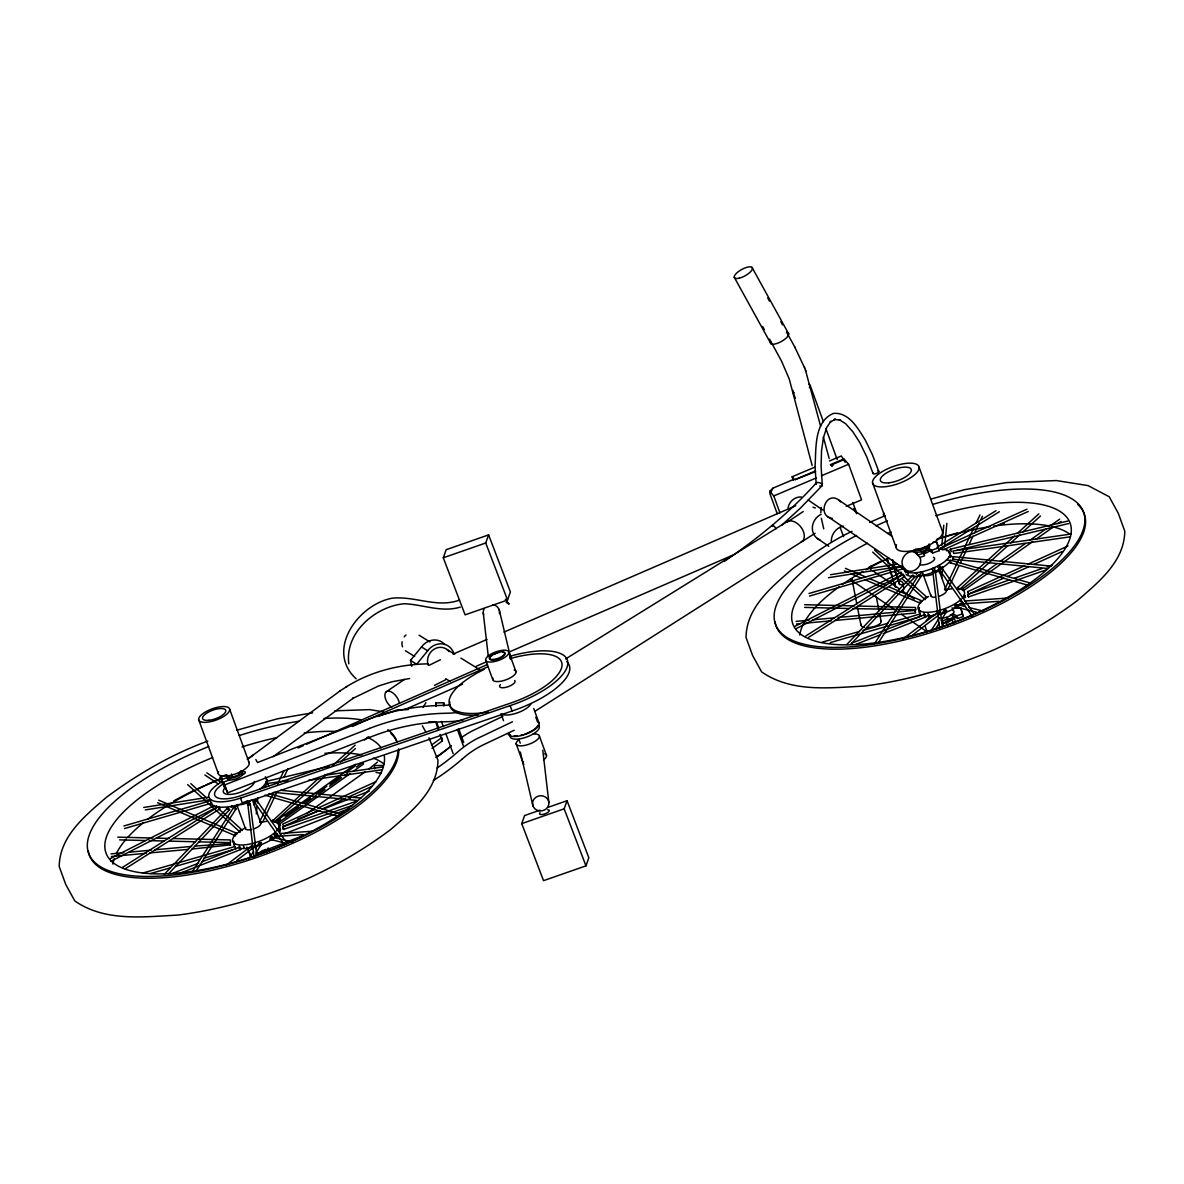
<?xml version="1.0" encoding="UTF-8"?>
<svg xmlns="http://www.w3.org/2000/svg" width="1184" height="1184" viewBox="0 0 1184 1184"><rect width="100%" height="100%" fill="white"/><g stroke="black" fill="none" stroke-linecap="round" stroke-linejoin="round"><path stroke-width="1.5" d="M912.39 576.12L912.627 575.424A1.702 1.125 43.8 0 1 913.456 575.261L914.61 577.274L851.163 643.83M924.734 615.103L923.905 612.986M268.161 784.518L267.91 783.438L287.934 780.582M268.738 785.998L267.939 783.453M953.682 553.402L952.942 550.96L1071.254 534.014M953.771 553.505L1069.966 536.87M815.051 466.437C816.279 449.047 813.704 421.741 833.403 413.408C849.239 411.973 858.252 429.008 865.356 440.196L872.401 454.73L878.765 471.439M957.604 605.734L956.11 604.402M943.456 625.685L941.842 618.477M820.749 512.687L821.326 507.536M318.777 810.581L283.538 826.328L282.739 824.094L314.485 809.634M950.101 557.516L949.864 556.376L948.858 556.909M1003.795 578.103L968.764 594.057L968.186 593.051L967.772 591.615L1024.574 565.745M435.697 705.916L435.816 702.941L443.689 702.748L444.118 705.738M234.136 842.786L234.624 844.754M443.512 705.723L443.689 702.748M254.234 805.105L254.59 801.464M256.321 813.852L257.002 806.6M257.342 802.974L257.86 797.528M939.267 572.612L939.608 568.971M941.857 545.291L943.766 525.267M941.694 577.748L942.73 566.855M944.61 546.904L946.86 523.328M948.177 560.417L947.703 559.188L946.327 560.195M233.751 841.054L233.84 842.357M942.508 549.924L941.576 548.296A1.702 1.214 53.1 0 0 940.644 548.177L940.096 548.725M254.057 857.231L247.693 803.152A1.702 1.539 -26.1 0 1 248.714 802.604L250.209 803.566L256.824 855.588M250.209 803.566L249.809 804.513A1.702 1.539 -26.1 0 1 249.173 804.942M939.563 628.408L932.726 570.658A1.702 1.539 -26.1 0 1 933.747 570.126L935.242 571.088L942.316 626.676M935.242 571.088L934.842 572.02M953.623 558.212L952.957 559.233L952.839 556.613L1051.392 566.13M266.474 783.971L265.823 782.047M940.318 566.5L938.986 565.286L937.758 567.299M239.656 847.788L239.346 846.072M965.493 597.476L964.383 597.831M921.093 616.346L919.776 614.096L891.404 622.251M915.824 609.745L852.732 608.591M954.896 605.66L955.444 604.728M443.29 557.797L446.161 549.702L488.592 534.887L510.408 591.926L507.536 600.022L465.105 614.836L443.29 557.797L485.721 542.982L488.592 534.887M548.37 807.236L567.047 800.724L588.848 857.764L585.976 865.859L543.545 880.659L521.73 823.62L524.616 815.539L539.889 810.196M585.976 865.859L564.161 808.82L567.047 800.724M256.425 801.109L255.196 799.54A1.702 1.465 -56.5 0 0 254.264 800.162L254.101 801.731L284.412 844.799M218.788 808.065C221.201 810.907 218.063 804.661 218.463 807.458M219.78 808.879L125.149 868.849M903.392 574.699L904.813 576.386L808.628 637.347M278.58 835.342L278.255 835.948A1.702 1.258 88.3 0 1 277.47 836.348L276.849 834.069A1.702 1.258 88.3 0 1 277.352 833.714M276.508 835.475C274.481 838.997 273.001 832.352 276.272 834.187M196.485 870.403L236.223 808.598L234.861 806.866A1.702 1.362 30.1 0 0 233.899 807.162L233.796 808.524M878.543 642.542L921.256 576.105L919.894 574.373A1.702 1.362 30.1 0 0 918.932 574.669L918.828 576.031M258.97 843.186L261.383 842.534L261.102 844.532M944.003 610.692C945.187 607.851 948.71 611.847 945.424 612.246M256.114 852.643L261.131 844.754L260.036 843.289A1.702 1.613 -4.3 0 0 258.911 843.511L258.645 845.509M941.147 620.15L946.164 612.261L945.069 610.811A1.702 1.613 -4.3 0 0 943.944 611.018L943.426 612.779M260.258 820.63L273.667 792.348L357.124 800.428M277.618 784.03L283.923 770.71M262.848 821.711L276.997 791.859M284.071 776.941L287.993 768.638M944.506 589.81L973.677 528.242M976.045 523.254L979.997 514.936M947.881 589.232L958.877 566.011M960.446 562.696L967.52 547.763M969.104 544.448L973.026 536.16M974.595 532.844L979.316 522.884M980.885 519.569L982.468 516.254M934.783 569.563C935.878 566.988 930.506 568.113 932.489 570.037M936.352 613.8L937.018 613.075A1.702 1.524 30.6 0 1 938.128 612.986L938.468 613.12M770.725 492.352L773.034 488.104L794.198 479.15L792.126 476.767L814.178 467.428M273.711 838.879L273.282 839.471A1.702 1.48 -78.1 0 1 272.32 839.856L271.24 838.849L271.787 837.562A1.702 1.48 -78.1 0 1 272.749 837.177L292.64 842.164M925.962 621.304L928.981 617.145L933.436 615.029M240.234 771.983L238.591 774.839L232.745 777.252L228.542 776.808M996.839 563.732L962.503 588.981M963.066 589.824L964.131 590.135L962.444 588.122M423.117 707.322L425.914 702.689M915.617 607.851L915.572 610.16M941.25 568.942L941.398 567.358L940.229 567.047A1.702 1.465 -56.5 0 0 939.297 567.669L939.134 569.252L972.582 616.76M192.104 872.075L233.692 807.384M874.177 644.214L918.725 574.906M248.655 859.11L253.524 851.562M255.463 848.543L258.378 844.014M930.772 631.146L939.519 617.56M941.472 614.54L943.411 611.521M935.286 629.237L939.193 623.184M951.433 551.596L950.352 549.154L950.219 550.027M961.882 601.59L962.503 603.87L998.926 601.324M963.48 603.174L963.288 603.455A1.702 1.258 88.3 0 1 962.503 603.87M961.408 603.322L959.706 603.855M356.932 801.05L282.695 826.92L282.665 828.489L283.494 829.436L352.447 805.401M283.494 829.436L283.612 828.208M1009.168 579.997L967.728 594.427L967.816 596.322L968.527 596.943L1046.094 569.918M968.527 596.943L968.704 596.055M235.956 848.958L234.743 846.575L142.539 873.111M318.555 778.332L272.364 821.119M411.78 666.311L410.478 660.391L421.504 646.952A16.384 14.682 -58.3 0 1 444.755 644.496M453.59 652.813A16.384 14.682 -58.3 0 0 441.943 643.844A16.384 14.682 -58.3 0 0 427.69 650.8L416.664 664.224L410.478 660.391M1014.436 536.012L957.501 587.693L957.56 588.922M260.983 845.065L260.45 845.568A1.702 1.613 -4.3 0 1 259.71 845.79M946.016 612.572L945.483 613.075A1.702 1.613 -4.3 0 1 944.344 613.297M915.025 572.938L916.964 573.53L916.386 574.684M168.676 873.659L229.578 809.752L228.423 807.754A1.702 1.125 43.8 0 0 227.594 807.917L227.594 809.175M786.798 522.455L803.226 511.547M247.412 800.932L248.122 802.752M236.223 808.598L236.016 808.82A1.702 1.362 30.1 0 1 235.054 809.116M921.256 576.105L921.048 576.327A1.702 1.362 30.1 0 1 920.086 576.638L919.376 576.46M958.566 606.711L958.315 606.992A1.702 1.48 -78.1 0 1 957.353 607.362L956.272 606.356L956.82 605.068A1.702 1.48 -78.1 0 1 957.782 604.698L965.212 606.534M252.71 845.42A1.702 1.524 30.6 0 0 251.985 845.568L251.467 847.211M236.519 860.65L253.983 847.285M816.309 482.909C789.21 512.983 757.642 538.676 724.253 561.423M822.11 485.662L800.443 508.099L781.84 525.104M164.324 874.295L227.594 807.917M846.826 644.466L912.627 575.424M272.29 838.879C268.975 841.632 269.804 834.631 272.498 837.547M777.222 513.708L769.955 493.772L769.733 491.316L773.034 488.104M332.112 766.033L355.156 745.121M327.08 774.247L274.348 822.125L273.208 820.083A1.702 0.977 48.7 0 0 272.468 820.172M340.592 761.978L355.466 748.48M1017.145 533.54L1038.842 513.856M1008.058 545.454L959.38 589.632L958.241 587.604A1.702 0.977 48.7 0 0 957.501 587.693M1010.751 542.997L1020.223 534.398M1022.932 531.942L1040.499 515.987M462.308 758.974L465.726 756.058A84.005 78.129 -29.8 0 1 484.212 744.396L514.196 730.262M377.459 762.126L368.757 769.112M226.662 864.794L251.689 845.746M902.874 639.02L936.722 613.268M912.938 634.728L938.794 615.044M247.382 759.299L340.356 690.686M273.09 756.724L353.498 697.983L352.669 698.501L378.554 685.965L391.948 681.777L409.605 678.521M364.435 740L368.757 736.788M431.538 745.017L441.913 737.558L442.402 740.932L432.027 748.392M435.786 757.449L448.84 748.066M247.471 759.181L253.258 755.037M274.836 821.903L355.496 764.242M276.05 822.569L280.534 819.372M285.018 816.161L298.457 806.556M302.941 803.359L310.415 798.016M316.394 793.739L326.843 786.265M329.833 784.134L340.296 776.66M346.276 772.397L355.23 765.989M277.263 823.59L302.66 805.431M305.65 803.3L316.113 795.826M319.103 793.694L325.067 789.417M329.552 786.206L341.51 777.666M344.5 775.535L347.489 773.404M356.458 766.995L362.422 762.718L363.547 763.991L353.084 771.465M278.373 824.878L350.094 773.611M306.656 813.645L364.968 771.968M249.232 802.515L249.173 800.562M999.829 561.616L1025.255 543.574M1029.74 540.392L1046.197 528.73M1049.187 526.614L1059.665 519.184M964.057 590.254L1032.67 541.591M1035.66 539.475L1053.568 526.791M1058.037 523.609L1061.027 521.493M386.088 691.9L404.543 679.394M346.054 687.046C370.444 671.565 399.26 664.283 428.001 663.854M339.542 691.204L346.882 686.513M534.842 711.377L815.14 533.259M122.396 867.458L218.33 806.644M805.875 635.941L903.362 574.166M253.761 847.537L253.465 847.714A1.702 1.524 30.6 0 1 252.355 847.803L251.704 847.478M565.552 658.955L787.937 521.152C797.158 518.651 808.272 532.8 802.9 540.955L801.257 541.576M937.032 547.304L995.981 510.718M939.03 549.184L999.37 511.725M255.063 846.486L255.093 844.355M434.484 685.403L445.746 679.705M109.831 858.844L214.348 805.564M110.66 861.39L217.086 807.118L216.494 805.756M794.864 626.366L901.068 572.316L902.119 574.64L795.692 628.896M429.052 665.334L440.404 659.754M851.962 531.35C830.887 541.147 812.002 554.941 793.117 568.335C772.086 586.628 746.482 607.022 746.024 637.436L752.55 655.359L761.608 671.876C791.652 692.788 829.806 687.815 864.32 686.054C909.371 680.386 953.046 667.243 994.738 649.468C1024.042 635.941 1051.94 619.735 1077.706 600.288C1098.737 581.995 1124.341 561.601 1124.8 531.202L1118.273 513.279L1109.216 496.762L1088.081 485.603L1056.335 480.556L1006.504 482.584L964.398 489.717L930.58 499.189M869.648 522.41L884.507 515.898M502.963 716.305L472.061 731.016A91.73 85.307 -29.8 0 0 461.272 737.706M512.465 721.796L476.545 738.875A91.73 85.307 -29.8 0 0 457.142 752.462A204.669 190.343 -29.8 0 1 437.059 768.061M317.83 808.124L376.305 781.484M322.107 809.057L345.462 798.43M348.792 796.906L372.161 786.265M1027.919 564.22L1068.012 545.957M1007.14 576.578L1028.822 566.692M1033.824 564.413L1062.196 551.507M940.644 548.177L1027.016 509.15M943.618 549.731L1028.2 511.503M298.028 748.022L303.104 745.772M306.478 744.292L487.556 664.461M352.418 726.473L487.69 666.888M405.091 709.497L462.589 684.174M181.093 872.845L240.707 849.505L240.308 847.344A1.702 1.066 57.4 0 0 239.479 847.152L239.02 848.232M883.146 633.677L925.962 616.908L925.34 614.851A1.702 1.066 57.4 0 0 924.497 614.674L924.053 615.754M453.087 654.116L487.009 639.434M503.97 632.093L795.692 505.76M476.22 666.266L486.387 661.856M508.424 652.325L732.23 555.4M279.261 825.796L280.016 828.415M829.466 460.976L841.336 455.944L845.184 462.322M815.095 471.128L794.73 479.757L815.554 471.646M830.369 464.676L843.955 458.933M830.828 465.194L844.399 459.451L848.617 464.276L861.567 499.855L846.264 506.323M769.733 491.316L773.774 495.933L816.294 477.951M821.4 475.79L848.617 464.276M925.651 547.038L919.805 549.45L915.602 549.006M261.353 851.207L265.749 849.402L266.948 852.687M950.426 619.706L946.046 621.511L947.836 626.44M173.145 873.126L198.66 863.136M202.05 861.804L239.479 847.152M851.37 643.297L924.497 614.674M855.899 644.348L879.742 635.024M220.239 777.074L224.62 787.582L220.239 777.074L226.307 774.706M221.734 779.679L228.098 777.207M463.033 720.035A91.73 85.307 -29.8 0 1 445.939 721.707A204.669 190.343 -29.8 0 0 372.353 736.33L227.609 792.821L223.228 782.298L229.592 779.827M223.228 782.298L224.723 784.918L369.541 728.441M297.613 819.106L319.798 810.448M323.202 809.131L350.494 798.475M353.912 797.143L369.26 791.164M270.159 839.412L278.773 836.052M283.938 834.039L349.428 808.494M255.744 854.064L284.708 842.771M288.112 841.439L303.444 835.46M207.807 741.051C171.28 754.4 137.462 774.292 106.294 797.409C85.263 815.687 59.659 836.082 59.2 866.496L65.727 884.418L74.784 900.935C104.828 921.848 142.983 916.875 177.496 915.114C222.548 909.46 266.222 896.318 307.914 878.528C337.218 865.016 365.116 848.81 390.883 829.362C411.914 811.07 437.518 790.675 437.976 760.261L428.978 737.839M967.772 591.615L968.349 592.622M956.746 606.874L954.881 606.001M914.152 551.433L919.953 557.412L924.571 555.799L923.594 553.12L918.473 554.896L914.314 552.055M927.901 547.733L931.66 550.294L938.305 547.97L936.81 542.183L933.244 542.168M926.376 548.71L932.637 552.987L939.282 550.664L936.81 542.183M942.982 620.653L948.517 618.714L949.509 621.393L942.553 623.835M952.35 613.504L956.776 615.828L962.311 613.889L960.816 608.102L951.892 608.058M950.382 614.629L957.752 618.507L963.288 616.583L960.816 608.102M1014.333 578.192L1041.964 568.572M1047.144 566.766L1052.324 564.96M521.73 823.62L564.161 808.82M222.311 781.44A31.761 11.529 -20 0 0 210.219 799.185A31.761 11.529 -20 0 0 240.5 798.12L510.141 705.634A64.558 23.443 -20 0 0 567.846 663.055A64.558 23.443 -20 0 0 510.348 656.188M210.708 801.894A31.761 11.529 -20 0 0 242.454 803.492L512.095 711.007A64.558 23.443 -20 0 0 566.736 661.604M919.361 607.57L919.095 610.204M378.184 716.29L397.484 709.852L408.362 709.586M919.776 614.096L919.524 615.029M282.695 826.92L283.524 827.868M808.938 593.495L901.527 566.5M809.486 596.07L902.223 569.03M123.906 825.973L211.255 800.502M124.453 828.563L211.936 803.048M822.258 642.157L859.495 631.442M863.032 630.421L887.852 623.272M830.28 642.586L919.05 617.027M150.575 873.54L170.096 867.916M175.424 866.377L200.288 859.229M203.84 858.208L232.242 850.038M236.652 730.262L277.574 718.777L312.665 712.827M946.445 550.101L947.067 551.108M950.352 549.154L1067.805 521.049M956.657 550.353L1068.604 523.565M267.096 781.218L329.389 766.314M459.525 600.081C436.866 608.428 414.563 595.641 391.919 598.246C358.027 604.595 325.038 650.638 356.177 678.802M460.25 607.126C441.292 612.838 422.792 604.358 404.084 603.751C375.284 606.386 344.529 632.892 348.836 663.869M830.546 574.699L897.442 564.117M828.534 577.703L901.054 566.233M143.708 807.473L208.798 797.172M145.321 809.9L210.589 799.585M940.318 569.563L939.134 569.252M255.285 802.056L254.101 801.731M324.327 775.357L382.58 767.01M308.684 780.271L381.307 769.866M796.092 621.378L808.894 620.194M812.55 619.854L834.498 617.826M838.154 617.486L894.838 612.232M898.493 611.891L914.951 610.367L915.291 611.403M796.432 624.012L800.103 623.672M805.608 623.169L831.272 620.786M834.942 620.446L915.617 612.972L914.936 610.382M111.059 853.871L123.861 852.672M129.352 852.169L151.286 850.142M154.956 849.801L191.527 846.412M195.182 846.072L230.17 843.57M111.414 856.506L146.239 853.279M149.909 852.939L188.404 849.372M192.074 849.032L230.495 844.873M253.938 800.132L252.74 799.792M964.486 601.043L1008.309 597.994M279.454 833.536L312.324 831.242M277.47 836.348L302.971 834.572M334.776 710.844L369.512 709.616L383.616 711.865M906.9 571.916L908.35 574.151M939.43 614.111L940.792 612.986L939.445 611.64M428.504 721.87L435.638 721.692L438.213 729.403M383.35 765.471L374.248 765.56L374.736 768.934M927.96 613.312L929.322 615.295L927.797 615.014M921.848 573.9C925.414 573.441 919.376 570.096 920.619 573.248M804.661 604.698L854.434 605.942M858.134 606.045L915.276 607.466M804.661 607.392L849.032 608.502M117.778 837.147L152.81 838.02M156.495 838.109L169.401 838.435M173.101 838.524L230.244 839.944L230.54 842.638L199.119 841.868M119.628 839.885L145.514 840.522M149.214 840.61L163.999 840.98M169.534 841.128L195.419 841.765M945.72 589.188L947.244 590.298M921.788 600.954L920.856 600.688A1.702 1.169 -82.2 0 0 920.175 601.368L920.56 603.322L864.675 579.583M236.948 834.024L235.823 833.181A1.702 1.169 -82.2 0 0 235.142 833.862L234.994 835.223M953.105 559.262L1047.618 568.468M280.712 790.276L360.883 798.09M1029.754 582.883L950.101 560.062A1.702 1.021 -87.4 0 0 949.538 560.742L949.923 562.696L1027.12 584.985M949.923 562.696L950.382 562.652A1.702 1.021 -87.4 0 0 950.959 561.971M819.713 486.032L821.178 486.076A2.856 1.45 18.6 0 0 822.303 485.292L821.104 466.304L821.533 451L823.413 437.725L826.713 427.409L831.02 421.223L829.999 422.274L835.549 419.136L834.098 419.476L840.462 420.128L839.071 419.654L845.539 423.606L852.806 431.686L859.806 442.579L866.732 456.846L873.022 473.393M960.476 601.324L961.482 601.975M964.457 595.582L965.226 596.188M933.451 572.582L932.341 571.606M375.994 772.412L381.337 773.344M968.778 607.436L983.001 611.018M957.027 607.318L976.534 612.232M271.994 839.796L284.412 842.934M832.204 518.385C816.812 516.461 825.736 490.442 838.76 500.033L891.537 536.012M269.049 793.517L341.214 814.355M264.89 795.189L336.818 815.954M913.456 577.333L913.782 577.422A1.702 1.125 43.8 0 0 914.61 577.274M965.064 595.73L964.309 594.812M813.023 507.181L815.332 507.98M243.416 848.173L244.304 847.507L243.371 845.894M236.134 806.171L237.866 806.023L237.155 804.572M845.42 568.379L865.682 576.978M869.056 578.414L885.928 585.592M889.302 587.012L921.389 600.643M844.355 570.94L847.729 572.39M851.118 573.826L861.286 578.147M158.7 800.147L236.356 833.136M157.62 802.708L235.527 835.8M927.042 597.491L925.932 597.195A1.702 1.391 -67.4 0 0 925.059 597.861L925.148 599.652M242.202 830.561L240.9 829.688A1.702 1.391 -67.4 0 0 240.026 830.339L239.775 831.671M248.063 805.016L247.308 804.084M958.108 604.743L958.848 605.705M946.223 617.486L948.517 618.714M506.249 602.449L509.179 604.121L505.346 599.237M279.824 828.223C277.293 827.868 280.667 832.811 280.43 829.318M905.701 572.716L904.65 570.392L905.212 570.999M852.051 580.441L850.112 579.316L896.865 611.181M917.171 553.49C908.676 546.83 897.635 559.736 903.866 567.787C910.274 576.8 924.082 566.736 919.953 557.412M230.762 806.881L232.079 807.133L231.694 805.771M446.93 649.454L454.686 654.249M460.887 658.097L479.476 669.611M419.092 635.216L429.925 641.92M421.504 646.952L427.69 650.8M405.387 650.712L414.681 656.469M445.687 678.669L450.334 681.555M206.786 772.812L221.615 782.772M204.876 774.987L218.285 783.971M920.856 551.256L923.594 553.12M808.184 500.048L822.836 510.038M827.646 516.476L905.508 569.548M873.022 570.94L898.982 588.626M902.03 590.698L914.24 599.03M817.093 538.306L828.77 546.268M901.394 614.274L927.028 631.753M227.831 809.442L228.749 809.915A1.702 1.125 43.8 0 0 229.578 809.752M853.708 508.513L855.544 510.038M874.532 549.924L926.82 597.284M872.667 552.114L891.508 569.178M894.201 571.62L896.895 574.062M902.282 578.932L923.801 598.438M190.846 783.63L206.934 798.194M218.996 809.131L241.788 829.777M187.634 784.607L240.115 832.145M278.033 822.318C280.993 824.123 276.494 818.277 277.618 821.755M261.99 822.214L260.687 821.681A1.702 1.45 19.9 0 0 259.977 821.859M919.361 610.026L919.509 612.616L919.494 610.396M838.76 500.033L840.536 501.883M924.378 616.361L924.896 616.82A1.702 1.066 57.4 0 0 925.74 617.012M941.398 567.358L973.944 613.578M256.366 799.851L286.809 843.082M230.54 845.391L229.903 842.875M255.818 759.521L257.535 762.526L365.057 720.582A211.966 197.121 -29.8 0 1 441.173 705.442L445.613 705.279A84.005 78.129 -29.8 0 0 449.92 704.924M278.847 822.762L280.564 825.751M794.79 347.045L804.706 368.106M752.003 267.377L788.692 333.888M767.706 297.954L769.452 301.121M780.818 321.708L782.565 324.875M786.442 331.905L795.174 347.726M762.57 326.473L764.302 329.626M769.541 339.112L781.499 361.046L789.225 378.954L812.18 465.608M734.213 277.189L770.917 343.7M422.392 725.822L425.692 731.83M926.88 631.028L925.192 626.38M822.273 484.863L821.622 483.916A3.508 1.776 18.6 0 0 819.52 482.746L817.241 482.48A2.856 1.45 18.6 0 0 816.116 483.264L816.368 484.167M901.468 573.278L901.009 572.242M805.49 370.163L820.616 426.284M804.439 367.41L805.845 371.08M485.721 542.982L507.536 600.022M919.095 467.28A24.598 8.924 -20 0 1 885.336 486.713A24.598 8.924 -20 0 1 883.057 471.128A24.598 8.924 -20 0 1 919.095 467.28L942.582 531.808A24.598 8.924 -20 0 1 917.585 549.494A24.598 8.924 -20 0 1 896.51 544.729M938.305 547.97L939.282 550.664M962.311 613.889L963.288 616.583M956.776 615.828L957.752 618.507M931.66 550.294L932.637 552.987M946.43 590.698L938.601 569.178A8.199 2.975 -20 0 1 935.094 573.071M954.126 617.885L955.325 621.171M951.892 619.099L953.682 624.027M923.091 574.358L930.92 595.863M872.564 482.806L896.051 547.334M810.256 385.599L823.398 421.682M825.899 428.564L837.162 459.496M852.806 502.46L856.565 512.776M792.806 391.416L795.308 398.283M840.107 527.235L843.541 536.648M792.126 476.767L793.354 480.156M773.774 495.933L779.945 512.879M533.747 708.55L539.164 723.439M535.79 717.149L537.595 722.107M508.898 652.251A12.299 4.47 -20 0 1 492.011 661.974A12.299 4.47 -20 0 1 490.872 654.175A12.299 4.47 -20 0 1 508.898 652.251L516.002 671.757M539.401 736.034L546.505 755.54M510.141 705.634L512.095 711.007M519.006 739.719L520.25 743.152M485.632 660.006L492.736 679.527M516.135 743.789L523.239 763.31M501.276 714.529L503.511 720.686M458.785 728.944L463.714 742.486M457.364 729.403L463.536 746.334M441.425 721.426L443.275 726.502M445.732 733.281L453.132 753.601M436.955 723.261L438.746 728.204M440.004 734.346L442.402 740.932M229.681 709.275A16.398 5.95 -20 0 1 207.17 722.225A16.398 5.95 -20 0 1 205.661 711.836A16.398 5.95 -20 0 1 229.681 709.275L249.262 763.044M252.384 799.925L260.909 823.339M267.984 848.188L269.182 851.474M240.5 798.12L242.454 803.492M231.546 773.966L232.745 777.252M236.874 805.09L245.399 828.519M224.723 784.918L227.609 792.821M247.752 848.158L250.638 856.062L246.834 847.122M198.66 719.62L218.241 773.389M829.185 458.578L823.354 437.014M895.385 569.682L892.677 559.869M897.487 576.282L899.056 581.226A4.1 3.804 -8.3 0 0 898.02 581.448M893.772 566.307L899.529 584.467A4.1 3.804 -8.3 0 1 903.673 586.983M891.034 572.094L892.085 575.409M888.873 567.062L895.178 586.938M823.738 528.878L821.356 518.281M499.174 609.627L511.044 659.325A11.263 10.464 -8.3 0 0 509.727 656.898M532.963 805.934L520.324 752.062M892.514 559.914L893.461 564.709M887.408 558.774L888.074 562.134M887.23 558.641L888.207 563.688M870.299 566.233L871.01 569.785M876.234 596.529L879.016 610.781M879.712 614.348L881.103 621.482M851.918 578.946L856.802 603.899M857.497 607.451L860.975 625.285M949.183 552.277L949.006 551.522L949.228 553.387M899.011 580.856L899.529 584.467M895.178 584.97L895.237 585.355A4.1 3.804 -8.3 0 1 895.311 584.363M542.775 750.286L548.888 802.708A8.199 7.607 -8.3 0 1 537.092 810.241A8.199 7.607 -8.3 0 1 536.189 797.084A8.199 7.607 -8.3 0 1 548.888 802.708M435.816 702.941L436.26 705.945M483.25 612.853L488.311 656.498M902.548 567.758L902.474 568.69A1.702 0.77 76.7 0 1 902.06 569.075L901.276 566.84A1.702 0.77 76.7 0 1 901.705 566.44M815.08 466.836L816.146 483.708M885.41 515.765A6.26 2.309 -11.1 0 1 884.034 513.175M877.788 470.892A3.064 1.154 -20.4 0 1 878.217 472.416A3.064 1.154 -20.4 0 1 874.384 473.94A3.064 1.154 -20.4 0 1 873.304 472.668M772.53 526.48A3.064 0.814 49.8 0 1 773.256 525.563A3.064 0.814 49.8 0 1 776.097 528.819M248.507 761.667A16.398 5.95 -20 0 1 234.624 774.218A16.398 5.95 -20 0 1 218.537 771.657M240.707 849.49A1.702 1.066 57.4 0 1 239.864 849.313M897.96 581.063A4.1 3.804 -8.3 0 1 903.274 585.325M895.859 586.835A4.1 3.804 -8.3 0 1 895.252 583.978M903.866 587.945A4.1 3.804 -8.3 0 1 902.06 591.393M222.962 783.986A25.619 9.294 -20 0 0 216.287 797.158A25.619 9.294 -20 0 0 240.16 795.87L509.801 703.385A58.401 21.208 -20 0 0 562.03 664.86A58.401 21.208 -20 0 0 510.008 658.644M537.921 725.378A15.362 5.58 -20 0 1 524.482 734.228M523.21 734.642A15.362 5.58 -20 0 1 520.694 735.294M517.097 735.9A15.362 5.58 -20 0 1 513.96 736.019M509.816 734.746A15.362 5.58 -20 0 1 509.12 733.458M538.631 725.614A15.362 5.58 -20 0 1 525.622 737.38A15.362 5.58 -20 0 1 510.541 734.983M533.022 734.08A12.299 4.47 -20 0 1 537.684 739.319A12.299 4.47 -20 0 1 520.797 745.861A12.299 4.47 -20 0 1 519.08 739.482M544.625 753.808A12.299 4.47 -20 0 1 543.574 759.862M523.816 764.346A12.299 4.47 -20 0 1 523.476 762.008M547.644 809.782A5.121 1.732 -19.9 0 1 548.251 812.061A5.121 1.732 -19.9 0 1 541.798 814.548A5.121 1.732 -19.9 0 1 540.067 812.698M955.296 616.938A8.199 2.975 -20 0 1 942.508 622.606M954.008 616.198A8.199 2.975 -20 0 1 947.496 619.942M929.203 544.004A8.199 2.975 -20 0 1 922.898 549.228A8.199 2.975 -20 0 1 914.063 549.879M928.567 544.566A8.199 2.975 -20 0 1 925.444 550.086A8.199 2.975 -20 0 1 914.684 551.581M268.472 848.218A8.199 2.975 -20 0 1 258.038 852.85M240.885 770.651A8.199 2.975 -20 0 1 239.716 775.032A8.199 2.975 -20 0 1 229.74 778.362A8.199 2.975 -20 0 1 227.461 775.135M242.394 772.826A8.199 2.975 -20 0 1 234.432 779.412A8.199 2.975 -20 0 1 228.083 776.852M788.041 507.936A12.284 11.07 -55.8 0 1 801.346 496.999M831.331 542.316A14.341 12.92 -55.8 0 1 843.511 526.125M820.038 539.963A14.341 12.92 -55.8 0 1 812.342 527.576A14.341 12.92 -55.8 0 1 821.148 514.3M933.125 504.295A163.94 59.526 -20 0 1 1074.066 546.342A163.94 59.526 -20 0 1 826.032 647.189A163.94 59.526 -20 0 1 856.55 535.42M875.982 525.874A163.94 59.526 -20 0 1 887.393 520.842M1077.78 504.473A163.94 59.526 -20 0 1 959.129 622.695A163.94 59.526 -20 0 1 775.046 621.718M956.805 588.596A24.598 8.924 -20 0 1 962.089 598.231M961.097 599.252A24.598 8.924 -20 0 1 925.015 612.246A24.598 8.924 -20 0 1 928.522 596.529M946.031 589.75A24.598 8.924 -20 0 1 951.773 588.774M933.421 557.279A8.199 2.975 -20 0 1 930.298 562.8A8.199 2.975 -20 0 1 919.554 564.294M799.733 635.053A147.541 53.576 -20 0 1 839.19 586.731M842.076 584.674A147.541 53.576 -20 0 1 862.722 571.591M865.785 569.844A147.541 53.576 -20 0 1 888.74 558.093M936.633 539.401A147.541 53.576 -20 0 1 990.002 526.643M993.583 526.11A147.541 53.576 -20 0 1 1048.639 525.859M1051.836 526.54A147.541 53.576 -20 0 1 1069.7 534.102M933.273 574.003A8.199 2.975 -20 0 1 923.461 575.039M945.172 589.543A8.199 2.975 -20 0 1 945.616 592.533A8.199 2.975 -20 0 1 939.119 596.277M935.182 597.165A8.199 2.975 -20 0 1 931.068 595.004M962.4 602.834A24.598 8.924 -20 0 1 943.9 613.031M942.39 613.519A24.598 8.924 -20 0 1 939.326 614.378M934.901 615.31A24.598 8.924 -20 0 1 927.072 615.887M920.456 613.86A24.598 8.924 -20 0 1 919.317 611.788M868.301 567.684A163.94 59.526 -20 0 1 882.776 560.446M937.802 538.75A163.94 59.526 -20 0 1 941.324 537.64M944.862 536.544A163.94 59.526 -20 0 1 957.279 533.007M967.802 530.328A163.94 59.526 -20 0 1 971.25 529.514M1000.732 523.95A163.94 59.526 -20 0 1 1004.284 523.461M949.035 562.385A24.598 8.924 -20 0 1 940.999 568.512M939.696 569.238A24.598 8.924 -20 0 1 920.545 575.883M917.733 576.268A24.598 8.924 -20 0 1 914.285 576.475M912.716 576.445A24.598 8.924 -20 0 1 906.1 574.432M950.367 554.778A24.598 8.924 -20 0 1 951.507 556.835M935.789 515.736A147.541 53.576 -20 0 1 1061.071 554.556A147.541 53.576 -20 0 1 837.132 644.599A147.541 53.576 -20 0 1 867.517 543.19M887.763 533.466A147.541 53.576 -20 0 1 891.064 532.016M939.193 549.198A24.598 8.924 -20 0 1 938.838 565.404A24.598 8.924 -20 0 1 903.658 568.779M930.21 550.249A8.199 2.975 -20 0 1 923.712 553.994M926.524 549.124A4.1 1.495 -20 0 1 926.169 551.137A4.1 1.495 -20 0 1 921.522 552.943M952.794 610.485A8.199 2.975 -20 0 1 951.374 615.029A8.199 2.975 -20 0 1 941.132 618.181M265.926 778.613A28.697 10.419 -20 0 1 264.372 787.493M265.275 776.822A28.697 10.419 -20 0 1 259.725 789.314M254.308 781.322A16.398 5.95 -20 0 1 235.631 793.635A16.398 5.95 -20 0 1 224.93 787.982M531.039 703.666A16.398 5.95 -20 0 1 516.698 713.108A16.398 5.95 -20 0 1 501.069 713.656M391.741 707.425A10.242 5.491 55.7 0 1 384.859 695.541A10.242 5.491 55.7 0 1 391.386 691.959A10.242 5.491 55.7 0 1 399.393 703.222M428.223 665.156A12.802 11.47 -58.3 0 1 433.847 649.35A12.802 11.47 -58.3 0 1 449.032 651.629M538.409 722.062A16.398 5.95 -20 0 1 526.554 733.888A16.398 5.95 -20 0 1 508.143 733.784M402.56 646.819A10.242 9.176 -58.3 0 1 402.116 641.758M404.188 636.888A10.242 9.176 -58.3 0 1 406.008 634.95M240.796 772.249A4.1 1.495 -20 0 1 245.354 772.072A4.1 1.495 -20 0 1 242.291 774.869M458.711 712.22A84.005 78.129 -29.8 0 1 450.098 713.123L445.658 713.271A211.966 197.121 -29.8 0 0 369.526 728.412M462.293 758.959A211.966 197.121 -29.8 0 1 433.344 780.493M451.415 745.624A204.669 190.343 -29.8 0 1 437.74 756.532M514.714 680.534A8.199 2.975 -20 0 1 506.767 687.12A8.199 2.975 -20 0 1 500.403 684.544M488.119 712.013A61.479 22.318 -20 0 1 449.106 702.704A61.479 22.318 -20 0 1 484.374 669.3M477.951 715.106A61.479 22.318 -20 0 1 449.89 701.89M494.142 654.278A11.263 10.464 -8.3 0 1 499.648 652.443M493.032 604.713A8.199 7.607 -8.3 0 1 499.441 613.564M483.664 614.807A8.199 7.607 -8.3 0 1 484.093 608.976M502.445 652.177A8.199 2.975 -20 0 1 502.578 656.765A8.199 2.975 -20 0 1 491.153 659.976A8.199 2.975 -20 0 1 493.003 654.826M494.838 653.908A8.199 2.975 -20 0 1 496.821 653.139M514.122 670.026A12.299 4.47 -20 0 1 506.545 679.601A12.299 4.47 -20 0 1 492.958 678.225M398.061 750.36A163.94 59.526 -20 0 1 251.837 857.112A163.94 59.526 -20 0 1 88.83 853.782A163.94 59.526 -20 0 1 208.798 746.497M239.227 735.545A163.94 59.526 -20 0 1 298.546 721.293M323.868 718.481A163.94 59.526 -20 0 1 361.327 719.828M387.834 729.714A163.94 59.526 -20 0 1 397.084 742.116M398.682 748.88A163.94 59.526 -20 0 1 250.105 859.688A163.94 59.526 -20 0 1 88.223 850.778M390.957 733.532A163.94 59.526 -20 0 1 397.158 742.279M271.284 821.237A24.598 8.924 -20 0 1 276.582 830.872M275.591 831.893A24.598 8.924 -20 0 1 238.443 844.784A24.598 8.924 -20 0 1 245.65 827.749M260.524 822.392A24.598 8.924 -20 0 1 266.267 821.43M112.909 864.113A147.541 53.576 -20 0 1 114.182 858.8M116.254 853.738A147.541 53.576 -20 0 1 126.333 838.968M127.665 837.458A147.541 53.576 -20 0 1 143.516 822.584M148.222 818.869A147.541 53.576 -20 0 1 167.625 805.579M170.896 803.596A147.541 53.576 -20 0 1 222.192 778.376M324.86 753.29A147.541 53.576 -20 0 1 361.816 754.918M373.3 758.115A147.541 53.576 -20 0 1 384.149 764.154M250.949 800.088A8.199 2.975 -20 0 1 249.809 801.124M248.27 802.145A8.199 2.975 -20 0 1 237.525 804.572M259.651 822.184A8.199 2.975 -20 0 1 260.095 825.189A8.199 2.975 -20 0 1 253.598 828.918M251.57 829.496A8.199 2.975 -20 0 1 245.547 827.646M280.342 828.918A24.598 8.924 -20 0 1 279.898 831.508M276.893 835.475A24.598 8.924 -20 0 1 274.451 837.562M273.03 838.583A24.598 8.924 -20 0 1 259.903 845.154M258.393 845.672A24.598 8.924 -20 0 1 241.551 848.528M234.935 846.501A24.598 8.924 -20 0 1 233.796 844.444M173.796 800.902A163.94 59.526 -20 0 1 194.324 790.29M197.61 788.736A163.94 59.526 -20 0 1 204.21 785.702M205.868 784.962A163.94 59.526 -20 0 1 215.592 780.789M218.877 779.427A163.94 59.526 -20 0 1 222.207 778.095M384.297 756.058A147.541 53.576 -20 0 1 260.658 853.812A147.541 53.576 -20 0 1 106.9 855.144A147.541 53.576 -20 0 1 212.646 757.553M241.98 746.956A147.541 53.576 -20 0 1 276.923 737.602M304.199 732.985A147.541 53.576 -20 0 1 336.212 731.446M367.277 737.336A147.541 53.576 -20 0 1 381.144 747.874M247.234 800.976A24.598 8.924 -20 0 1 242.72 802.663M808.835 384.297A9.22 3.345 -20 0 1 809.338 387.671M794.212 392.718A9.22 3.345 -20 0 1 792.969 390.439M855.159 511.473A9.22 3.345 -20 0 1 856.402 513.752M831.834 466.481A6.142 5.668 -41.2 0 1 832.988 465.371M787.197 332.615A10.242 3.582 -28.9 0 1 781.307 341.525A10.242 3.582 -28.9 0 1 770.621 341.762M880.63 620.579A10.242 3.789 -11.1 0 1 877.61 625.196A10.242 3.789 -11.1 0 1 866.481 627.579M864.32 627.372A10.242 3.789 -11.1 0 1 861.182 624.249M208.917 720.286A12.299 4.47 -20 0 0 225.804 710.563A12.299 4.47 -20 0 0 207.777 712.487A12.299 4.47 -20 0 0 208.917 720.286M888.829 482.82A16.398 5.95 -20 0 0 911.34 469.87A16.398 5.95 -20 0 0 887.319 472.431A16.398 5.95 -20 0 0 888.829 482.82M493.565 659.473A8.199 2.975 -20 0 0 504.813 652.991A8.199 2.975 -20 0 0 492.81 654.278A8.199 2.975 -20 0 0 493.565 659.473M739.245 278.181A10.242 3.582 -28.9 0 0 752.462 268.191A10.242 3.582 -28.9 0 0 738.298 271.684A10.242 3.582 -28.9 0 0 739.245 278.181"/></g></svg>
